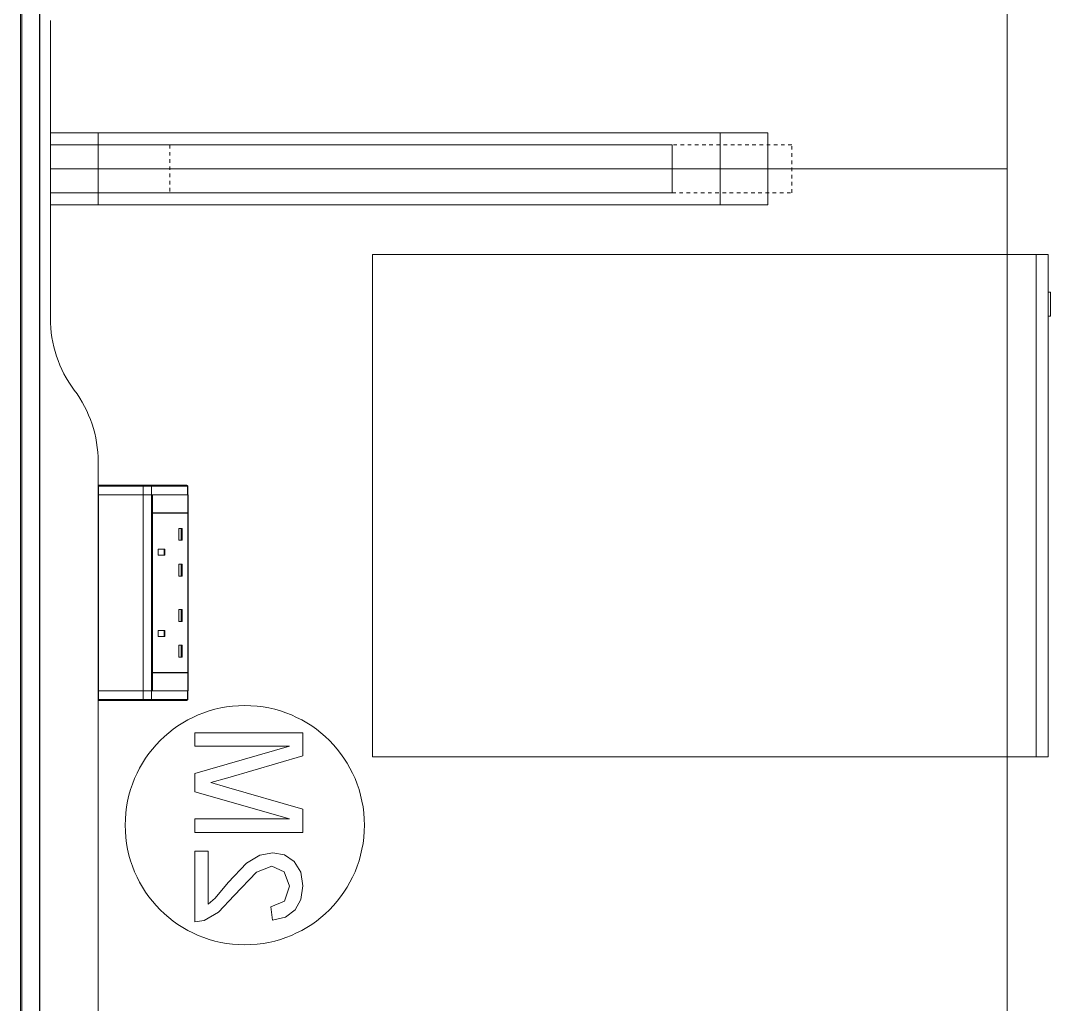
# Model space of a CAD drawing. Header units: millimetres. Extents: x 90978 to 295199, y -4084 to 97293.
# Drawn here: x 195922 to 196783, y 31464 to 32287 of the extents above; entities that cross this region are included whole.
import ezdxf

# ---------------------------------------------------------------- set-up
doc = ezdxf.new("R2010")
doc.units = ezdxf.units.MM
doc.header["$MEASUREMENT"] = 0
doc.linetypes.add('Dash', pattern=[6, 3, -3])
for name, color, linetype, lineweight in [('CSM-STL-XX-ZZ-M3-A-XXXX-00001_detached _19_04_21__rvt-1-Level 0$0$A-WALL', 7, 'CONTINUOUS', 9), ('CSM-STL-XX-ZZ-M3-A-XXXX-00001_detached _19_04_21__rvt-1-Level 0$0$I-WALL', 7, 'CONTINUOUS', 9), ('I-FURN', 8, 'CONTINUOUS', 9), ('I-FURN-HDLN', 8, 'Dash', 9)]:
    doc.layers.add(name, color=color, linetype=linetype, lineweight=lineweight)

msp = doc.modelspace()

# ---------------------------------------------------------------- linework, layer by layer
at = {"layer": 'CSM-STL-XX-ZZ-M3-A-XXXX-00001_detached _19_04_21__rvt-1-Level 0$0$A-WALL'}
for p, q in [((195922.08, 28463.23), (195922.08, 33769.23)), ((195923.08, 28463.23), (195923.08, 33769.23))]:
    msp.add_line(p, q, dxfattribs=at)
at = {"layer": 'CSM-STL-XX-ZZ-M3-A-XXXX-00001_detached _19_04_21__rvt-1-Level 0$0$I-WALL', "lineweight": 30}
msp.add_line((195938.08, 28463.23), (195938.08, 33769.23), dxfattribs=at)
at = {"layer": 'I-FURN'}
for p, q in [((196746.96, 32162.73), (196746.96, 33762.73)), ((196746.96, 33762.73), (196746.96, 32162.73)), ((195946.96, 32286.62), (195946.96, 32162.73)), ((195946.96, 32162.73), (195946.96, 32286.62)), ((195986.96, 32192.73), (195946.96, 32192.73)), ((195946.96, 32192.73), (196546.96, 32192.73)), ((195946.96, 32182.73), (195946.96, 32192.73)), ((195946.96, 32132.73), (195946.96, 32192.73)), ((196506.96, 32192.73), (195986.96, 32192.73)), ((195986.96, 32132.73), (195986.96, 32192.73)), ((195986.96, 32182.73), (195986.96, 32192.73)), ((196546.96, 32192.73), (196506.96, 32192.73)), ((196506.96, 32132.73), (196506.96, 32192.73)), ((196506.96, 32132.73), (196506.96, 32192.73)), ((196546.96, 32132.73), (196546.96, 32192.73)), ((196546.96, 32192.73), (196546.96, 32132.73)), ((196466.96, 32182.73), (195946.96, 32182.73)), ((195946.96, 32182.73), (195946.96, 32142.73)), ((196466.96, 32142.73), (196466.96, 32182.73)), ((196746.96, 32162.73), (195946.96, 32162.73)), ((195946.96, 32162.73), (195946.96, 32037.73)), ((195946.96, 32037.73), (195946.96, 32162.73)), ((195946.96, 32162.73), (196746.96, 32162.73)), ((195946.96, 32162.73), (196746.96, 32162.73)), ((196746.96, 32162.73), (195946.96, 32162.73)), ((196746.96, 30562.73), (196746.96, 32162.73)), ((196746.96, 32162.73), (196746.96, 30562.73)), ((195946.96, 32132.73), (195946.96, 32142.73)), ((195946.96, 32142.73), (196466.96, 32142.73)), ((195986.96, 32132.73), (195986.96, 32142.73)), ((196546.96, 32132.73), (195946.96, 32132.73)), ((195946.96, 32132.73), (195986.96, 32132.73)), ((195986.96, 32132.73), (196506.96, 32132.73)), ((196506.96, 32132.73), (196546.96, 32132.73)), ((196746.96, 32091.17), (196216.22, 32091.17)), ((196216.22, 32091.17), (196216.22, 31671.17)), ((196771.22, 32091.17), (196746.96, 32091.17)), ((196771.22, 32091.17), (196771.22, 31671.17)), ((196781.22, 32091.17), (196771.22, 32091.17)), ((196771.22, 31671.17), (196771.22, 32091.17)), ((196781.22, 31671.17), (196781.22, 32091.17)), ((196783.22, 32059.56), (196781.22, 32059.56)), ((196783.22, 32039.56), (196783.22, 32059.56)), ((196783.22, 32059.56), (196783.22, 32039.56)), ((196781.22, 32039.56), (196783.22, 32039.56)), ((195986.96, 31917.73), (195986.96, 30807.73)), ((195986.96, 30807.73), (195986.96, 31917.73)), ((195987.12, 31890.27), (195987.12, 31897.27)), ((196024.58, 31897.27), (195987.13, 31897.27)), ((195987.13, 31897.27), (195987.13, 31890.27)), ((195992.12, 31898.27), (195988.12, 31898.27)), ((195988.12, 31898.27), (196025.15, 31898.27)), ((195992.12, 31898.27), (195992.12, 31897.27)), ((196030.68, 31898.27), (195992.12, 31898.27)), ((196031.5, 31897.27), (196024.58, 31897.27)), ((196024.58, 31897.27), (196024.58, 31890.27)), ((196025.15, 31898.27), (196030.68, 31898.27)), ((196030.68, 31898.27), (196060.96, 31898.27)), ((196030.68, 31898.27), (196060.96, 31898.27)), ((196061.78, 31897.27), (196031.5, 31897.27)), ((196031.5, 31897.27), (196031.5, 31890.27)), ((196061.63, 31898.01), (196061.6, 31898.04)), ((196061.96, 31897.27), (196061.78, 31897.27)), ((196061.78, 31897.27), (196061.78, 31890.27)), ((196061.96, 31897.27), (196061.96, 31890.27)), ((196061.96, 31897.27), (196061.96, 31890.27)), ((196061.96, 31890.27), (196061.96, 31897.27)), ((195987.12, 31726.27), (195987.12, 31890.17)), ((196024.58, 31890.27), (195987.13, 31890.27)), ((195987.13, 31890.17), (195987.13, 31726.27)), ((195987.13, 31890.17), (196024.58, 31890.17)), ((196031.5, 31890.27), (196024.58, 31890.27)), ((196024.58, 31890.17), (196024.58, 31726.27)), ((196024.58, 31890.17), (196031.5, 31890.17)), ((196061.78, 31890.27), (196031.5, 31890.27)), ((196031.5, 31890.17), (196031.5, 31726.27)), ((196032.14, 31890.17), (196031.5, 31890.17)), ((196032.14, 31875.21), (196032.14, 31890.17)), ((196032.34, 31890.21), (196032.34, 31875.21)), ((196062.16, 31890.21), (196032.34, 31890.21)), ((196061.96, 31890.27), (196061.78, 31890.27)), ((196061.96, 31890.17), (196061.96, 31726.27)), ((196062.16, 31875.21), (196062.16, 31890.21)), ((196032.14, 31741.71), (196032.14, 31874.71)), ((196032.34, 31875.21), (196062.16, 31875.21)), ((196032.34, 31874.71), (196032.34, 31741.71)), ((196062.16, 31874.71), (196032.34, 31874.71)), ((196061.78, 31874.71), (196061.78, 31875.21)), ((196062.16, 31741.71), (196062.16, 31874.71)), ((196057.14, 31862.1), (196054.27, 31862.1)), ((196054.27, 31862.1), (196054.27, 31852.1)), ((196056.4, 31862.1), (196056.4, 31852.1)), ((196057.14, 31862.1), (196057.14, 31852.1)), ((196057.14, 31852.1), (196054.27, 31852.1)), ((196037.06, 31839.6), (196037.06, 31844.6)), ((196037.06, 31844.6), (196042.8, 31844.6)), ((196042.8, 31839.6), (196037.06, 31839.6)), ((196042.06, 31844.6), (196042.06, 31839.6)), ((196042.8, 31844.6), (196042.8, 31839.6)), ((196057.14, 31832.1), (196054.27, 31832.1)), ((196054.27, 31832.1), (196054.27, 31822.1)), ((196056.4, 31832.1), (196056.4, 31822.1)), ((196057.14, 31832.1), (196057.14, 31822.1)), ((196057.14, 31822.1), (196054.27, 31822.1)), ((196057.14, 31794.31), (196054.27, 31794.31)), ((196054.27, 31794.31), (196054.27, 31784.31)), ((196056.4, 31794.31), (196056.4, 31784.31)), ((196057.14, 31794.31), (196057.14, 31784.31)), ((196042.8, 31776.81), (196037.06, 31776.81)), ((196037.06, 31776.81), (196037.06, 31771.81)), ((196042.06, 31776.81), (196042.06, 31771.81)), ((196042.8, 31776.81), (196042.8, 31771.81)), ((196057.14, 31784.31), (196054.27, 31784.31)), ((196042.8, 31771.81), (196037.06, 31771.81)), ((196057.14, 31764.31), (196054.27, 31764.31)), ((196054.27, 31764.31), (196054.27, 31754.31)), ((196056.4, 31764.31), (196056.4, 31754.31)), ((196057.14, 31764.31), (196057.14, 31754.31)), ((196057.14, 31754.31), (196054.27, 31754.31)), ((196062.16, 31741.71), (196032.34, 31741.71)), ((196061.78, 31741.21), (196061.78, 31741.71)), ((196032.14, 31726.27), (196032.14, 31741.21)), ((196032.34, 31741.21), (196032.34, 31726.21)), ((196062.16, 31741.21), (196032.34, 31741.21)), ((196062.16, 31726.21), (196062.16, 31741.21)), ((195987.12, 31719.15), (195987.12, 31726.15)), ((196024.58, 31726.27), (195987.13, 31726.27)), ((195987.13, 31719.15), (195987.13, 31726.15)), ((195987.13, 31726.15), (196024.58, 31726.15)), ((196031.5, 31726.27), (196024.58, 31726.27)), ((196024.58, 31719.15), (196024.58, 31726.15)), ((196024.58, 31726.15), (196031.5, 31726.15)), ((196032.34, 31726.21), (196029.88, 31726.21)), ((196031.5, 31726.27), (196032.14, 31726.27)), ((196031.5, 31719.15), (196031.5, 31726.15)), ((196031.5, 31726.15), (196061.78, 31726.15)), ((196032.34, 31726.21), (196062.16, 31726.21)), ((196061.78, 31719.15), (196061.78, 31726.15)), ((196061.78, 31726.15), (196061.96, 31726.15)), ((196061.96, 31726.15), (196061.96, 31719.15)), ((196061.96, 31726.15), (196061.96, 31719.15)), ((196061.96, 31726.15), (196061.96, 31719.15)), ((195987.13, 31719.15), (196024.58, 31719.15)), ((195988.12, 31718.15), (195988.12, 31718.15)), ((196025.15, 31718.15), (195988.12, 31718.15)), ((195988.12, 31718.15), (195992.12, 31718.15)), ((195992.12, 31719.15), (195992.12, 31718.15)), ((195992.12, 31718.15), (196030.68, 31718.15)), ((196024.58, 31719.15), (196031.5, 31719.15)), ((196030.68, 31718.15), (196025.15, 31718.15)), ((196060.96, 31718.15), (196030.68, 31718.15)), ((196060.96, 31718.15), (196030.68, 31718.15)), ((196031.5, 31719.15), (196061.78, 31719.15)), ((196061.59, 31718.37), (196061.62, 31718.39)), ((196061.78, 31719.15), (196061.96, 31719.15)), ((196158.11, 31691.24), (196067.7, 31691.24)), ((196067.7, 31691.24), (196067.7, 31679.94)), ((196158.11, 31671.79), (196158.11, 31691.24)), ((196067.7, 31679.94), (196146.81, 31679.94)), ((196146.81, 31679.94), (196067.7, 31657.23)), ((196095.49, 31653.61), (196158.11, 31671.79)), ((196216.22, 31671.17), (196746.96, 31671.17)), ((196746.96, 31671.17), (196771.22, 31671.17)), ((196771.22, 31671.17), (196781.22, 31671.17)), ((196067.7, 31657.23), (196067.7, 31641.91)), ((196081.08, 31649.57), (196095.49, 31653.61)), ((196094.39, 31645.84), (196081.08, 31649.57)), ((196067.7, 31641.91), (196146.81, 31619.19)), ((196158.11, 31627.34), (196094.39, 31645.84)), ((196158.11, 31607.89), (196158.11, 31627.34)), ((196146.81, 31619.19), (196067.7, 31619.19)), ((196067.7, 31619.19), (196067.7, 31607.89)), ((196067.7, 31607.89), (196158.11, 31607.89)), ((196079, 31592.35), (196067.7, 31592.35)), ((196067.7, 31592.35), (196067.7, 31533.02)), ((196079, 31547.97), (196079, 31592.35)), ((196122.19, 31588.93), (196111.11, 31582.26)), ((196132.91, 31590.94), (196122.19, 31588.93)), ((196142.76, 31589.08), (196132.91, 31590.94)), ((196150.87, 31583.49), (196142.76, 31589.08)), ((196111.11, 31582.26), (196095.63, 31566.06)), ((196119.42, 31574.76), (196132.22, 31579.64)), ((196132.22, 31579.64), (196142.59, 31575.04)), ((196156.3, 31574.71), (196150.87, 31583.49)), ((196100.59, 31555.25), (196119.42, 31574.76)), ((196142.59, 31575.04), (196146.81, 31563.02)), ((196158.11, 31563.26), (196156.3, 31574.71)), ((196095.63, 31566.06), (196084.75, 31553.06)), ((196146.81, 31563.02), (196142.69, 31550.49)), ((196156.49, 31551.9), (196158.11, 31563.26)), ((196084.75, 31553.06), (196079, 31547.97)), ((196087.49, 31541.1), (196100.59, 31555.25)), ((196142.69, 31550.49), (196131.27, 31545.74)), ((196131.27, 31545.74), (196132.69, 31534.43)), ((196151.6, 31543.1), (196156.49, 31551.9)), ((196075.5, 31534.24), (196087.49, 31541.1)), ((196132.69, 31534.43), (196143.62, 31537.17)), ((196143.62, 31537.17), (196151.6, 31543.1)), ((196067.7, 31533.02), (196075.5, 31534.24))]:
    msp.add_line(p, q, dxfattribs=at)
at = {"layer": 'I-FURN', "flags": 128}
for points in [[(195988.12, 31898.27), (195988.08, 31898.27), (195988.04, 31898.26), (195988, 31898.26), (195987.96, 31898.25), (195987.92, 31898.25), (195987.88, 31898.24), (195987.84, 31898.23), (195987.8, 31898.22), (195987.76, 31898.2), (195987.73, 31898.19), (195987.69, 31898.17), (195987.65, 31898.15), (195987.62, 31898.14), (195987.58, 31898.11), (195987.55, 31898.09), (195987.52, 31898.07), (195987.49, 31898.04), (195987.46, 31898.02), (195987.43, 31897.99), (195987.4, 31897.96), (195987.37, 31897.93), (195987.35, 31897.9), (195987.32, 31897.87), (195987.3, 31897.84), (195987.27, 31897.81), (195987.25, 31897.77), (195987.23, 31897.74), (195987.22, 31897.7), (195987.2, 31897.67), (195987.18, 31897.63), (195987.17, 31897.59), (195987.16, 31897.55), (195987.15, 31897.52), (195987.14, 31897.48), (195987.13, 31897.44), (195987.12, 31897.4), (195987.12, 31897.36), (195987.12, 31897.32), (195987.12, 31897.28), (195987.12, 31897.27)], [(195992.12, 31898.27), (195991.96, 31898.27), (195991.8, 31898.27), (195991.64, 31898.27), (195991.48, 31898.27), (195991.32, 31898.27), (195991.17, 31898.27), (195991.01, 31898.27), (195990.86, 31898.27), (195990.71, 31898.27), (195990.56, 31898.27), (195990.41, 31898.27), (195990.27, 31898.27), (195990.13, 31898.27), (195989.99, 31898.27), (195989.86, 31898.27), (195989.73, 31898.27), (195989.6, 31898.27), (195989.48, 31898.27), (195989.36, 31898.27), (195989.25, 31898.27), (195989.14, 31898.27), (195989.03, 31898.27), (195988.93, 31898.27), (195988.84, 31898.27), (195988.75, 31898.27), (195988.67, 31898.27), (195988.59, 31898.27), (195988.52, 31898.27), (195988.45, 31898.27), (195988.39, 31898.27), (195988.33, 31898.27), (195988.28, 31898.27), (195988.24, 31898.27), (195988.2, 31898.27), (195988.17, 31898.27), (195988.15, 31898.27), (195988.13, 31898.27), (195988.12, 31898.27), (195988.12, 31898.27)], [(195988.12, 31898.27), (195988.12, 31898.27), (195988.12, 31898.27)], [(195988.12, 31898.27), (195988.4, 31898.27), (195988.82, 31898.27), (195989.36, 31898.27), (195990.05, 31898.27), (195990.87, 31898.27), (195991.81, 31898.27), (195992.89, 31898.27), (195994.1, 31898.27), (195995.44, 31898.27), (195996.9, 31898.27), (195998.48, 31898.27), (196000.18, 31898.27), (196002, 31898.27), (196003.93, 31898.27), (196005.98, 31898.27), (196008.13, 31898.27), (196010.39, 31898.27), (196012.74, 31898.27), (196015.2, 31898.27), (196017.74, 31898.27), (196020.38, 31898.27), (196023.1, 31898.27), (196025.15, 31898.27)], [(196025.15, 31898.27), (196025.28, 31898.27), (196025.42, 31898.27), (196025.56, 31898.27), (196025.7, 31898.27), (196025.85, 31898.27), (196026, 31898.27), (196026.15, 31898.27), (196026.3, 31898.27), (196026.46, 31898.27), (196026.61, 31898.27), (196026.77, 31898.27), (196026.93, 31898.27), (196027.09, 31898.27), (196027.25, 31898.27), (196027.41, 31898.27), (196027.57, 31898.27), (196027.73, 31898.27), (196027.89, 31898.27), (196028.04, 31898.27), (196028.2, 31898.27), (196028.36, 31898.27), (196028.51, 31898.27), (196028.66, 31898.27), (196028.82, 31898.27), (196028.96, 31898.27), (196029.11, 31898.27), (196029.25, 31898.27), (196029.39, 31898.27), (196029.53, 31898.27), (196029.67, 31898.27), (196029.8, 31898.27), (196029.92, 31898.27), (196030.04, 31898.27), (196030.16, 31898.27), (196030.28, 31898.27), (196030.39, 31898.27), (196030.49, 31898.27), (196030.59, 31898.27), (196030.68, 31898.27)], [(196061.96, 31897.27), (196061.96, 31897.31), (196061.96, 31897.35), (196061.96, 31897.39), (196061.95, 31897.43), (196061.94, 31897.47), (196061.93, 31897.51), (196061.92, 31897.54), (196061.91, 31897.58), (196061.9, 31897.62), (196061.88, 31897.66), (196061.87, 31897.69), (196061.85, 31897.73), (196061.83, 31897.76)], [(195987.12, 31719.15), (195987.12, 31719.11), (195987.12, 31719.07), (195987.12, 31719.03), (195987.13, 31718.99), (195987.14, 31718.95), (195987.14, 31718.91), (195987.16, 31718.87), (195987.17, 31718.83), (195987.18, 31718.79), (195987.2, 31718.76), (195987.21, 31718.72), (195987.23, 31718.68), (195987.25, 31718.65), (195987.27, 31718.61), (195987.29, 31718.58), (195987.31, 31718.55), (195987.34, 31718.52), (195987.36, 31718.49), (195987.39, 31718.46), (195987.42, 31718.43), (195987.45, 31718.4), (195987.48, 31718.37), (195987.51, 31718.35), (195987.54, 31718.33), (195987.58, 31718.3), (195987.61, 31718.28), (195987.64, 31718.26), (195987.68, 31718.25), (195987.72, 31718.23), (195987.75, 31718.21), (195987.79, 31718.2), (195987.83, 31718.19), (195987.87, 31718.18), (195987.91, 31718.17), (195987.95, 31718.16), (195987.99, 31718.15), (195988.03, 31718.15), (195988.07, 31718.15), (195988.11, 31718.15), (195988.12, 31718.15)], [(196025.15, 31718.15), (196022.37, 31718.15), (196019.67, 31718.15), (196017.06, 31718.15), (196014.53, 31718.15), (196012.1, 31718.15), (196009.77, 31718.15), (196007.54, 31718.15), (196005.42, 31718.15), (196003.41, 31718.15), (196001.5, 31718.15), (195999.71, 31718.15), (195998.04, 31718.15), (195996.49, 31718.15), (195995.07, 31718.15), (195993.77, 31718.15), (195992.59, 31718.15), (195991.55, 31718.15), (195990.63, 31718.15), (195989.85, 31718.15), (195989.2, 31718.15), (195988.69, 31718.15), (195988.31, 31718.15), (195988.12, 31718.15)], [(195988.12, 31718.15), (195988.12, 31718.15), (195988.13, 31718.15), (195988.14, 31718.15), (195988.17, 31718.15), (195988.2, 31718.15), (195988.23, 31718.15), (195988.27, 31718.15), (195988.32, 31718.15), (195988.37, 31718.15), (195988.43, 31718.15), (195988.5, 31718.15), (195988.57, 31718.15), (195988.64, 31718.15), (195988.73, 31718.15), (195988.81, 31718.15), (195988.91, 31718.15), (195989.01, 31718.15), (195989.11, 31718.15), (195989.22, 31718.15), (195989.33, 31718.15), (195989.45, 31718.15), (195989.57, 31718.15), (195989.69, 31718.15), (195989.82, 31718.15), (195989.95, 31718.15), (195990.09, 31718.15), (195990.23, 31718.15), (195990.37, 31718.15), (195990.52, 31718.15), (195990.67, 31718.15), (195990.82, 31718.15), (195990.97, 31718.15), (195991.12, 31718.15), (195991.28, 31718.15), (195991.44, 31718.15), (195991.59, 31718.15), (195991.75, 31718.15), (195991.91, 31718.15), (195992.07, 31718.15), (195992.12, 31718.15)], [(196030.68, 31718.15), (196030.59, 31718.15), (196030.49, 31718.15), (196030.39, 31718.15), (196030.28, 31718.15), (196030.16, 31718.15), (196030.04, 31718.15), (196029.92, 31718.15), (196029.8, 31718.15), (196029.66, 31718.15), (196029.53, 31718.15), (196029.39, 31718.15), (196029.25, 31718.15), (196029.11, 31718.15), (196028.96, 31718.15), (196028.82, 31718.15), (196028.66, 31718.15), (196028.51, 31718.15), (196028.36, 31718.15), (196028.2, 31718.15), (196028.04, 31718.15), (196027.89, 31718.15), (196027.73, 31718.15), (196027.57, 31718.15), (196027.41, 31718.15), (196027.25, 31718.15), (196027.09, 31718.15), (196026.93, 31718.15), (196026.77, 31718.15), (196026.61, 31718.15), (196026.46, 31718.15), (196026.3, 31718.15), (196026.15, 31718.15), (196026, 31718.15), (196025.85, 31718.15), (196025.7, 31718.15), (196025.56, 31718.15), (196025.42, 31718.15), (196025.28, 31718.15), (196025.15, 31718.15)], [(196061.82, 31718.64), (196061.84, 31718.67), (196061.86, 31718.71), (196061.88, 31718.75), (196061.89, 31718.78), (196061.91, 31718.82), (196061.92, 31718.86), (196061.93, 31718.9), (196061.94, 31718.94), (196061.95, 31718.98), (196061.95, 31719.02), (196061.96, 31719.05), (196061.96, 31719.09), (196061.96, 31719.13), (196061.96, 31719.15)]]:
    msp.add_lwpolyline(points, dxfattribs=at)
at = {"layer": 'I-FURN'}
for centre, start, end in [((196046.96, 32037.73), 180, 216.8699), ((196046.96, 32037.73), 180, 216.8699), ((195886.96, 31917.73), 0, 36.8699), ((195886.96, 31917.73), 0, 36.8699), ((196109.58, 31613.96), 90, 270), ((196109.58, 31613.96), 270, 90)]:
    msp.add_arc(centre, 100, start, end, dxfattribs=at)
at = {"layer": 'I-FURN', "extrusion": (0, 0, -1)}
for centre, major_axis, ratio, start_param, end_param in [((195988.12, 31897.27), (0, -1), 0.998113, 1.570796, 3.141593), ((196025.15, 31897.27), (0, -1), 0.56467, 1.570796, 3.141593), ((196030.68, 31897.27), (0, -1), 0.819152, 3.141593, 4.712389), ((196060.96, 31897.27), (0, 1), 0.819152, 0, 1.570796), ((195988.12, 31719.15), (0, -1), 0.998113, 0, 1.570796), ((196025.15, 31719.15), (0, -1), 0.56467, 0, 1.570796), ((196030.68, 31719.15), (0, -1), 0.819152, 4.712389, 6.283185), ((196060.96, 31719.15), (0, -1), 0.819152, 4.712389, 6.283185)]:
    msp.add_ellipse(centre, major_axis=major_axis, ratio=ratio, start_param=start_param, end_param=end_param, dxfattribs=at)
at = {"layer": 'I-FURN-HDLN'}
for p, q in [((196046.96, 32182.73), (196046.96, 32142.73)), ((196566.96, 32182.73), (196046.96, 32182.73)), ((196566.96, 32142.73), (196566.96, 32182.73)), ((196046.96, 32142.73), (196566.96, 32142.73))]:
    msp.add_line(p, q, dxfattribs=at)

doc.saveas('drawing.dxf')
